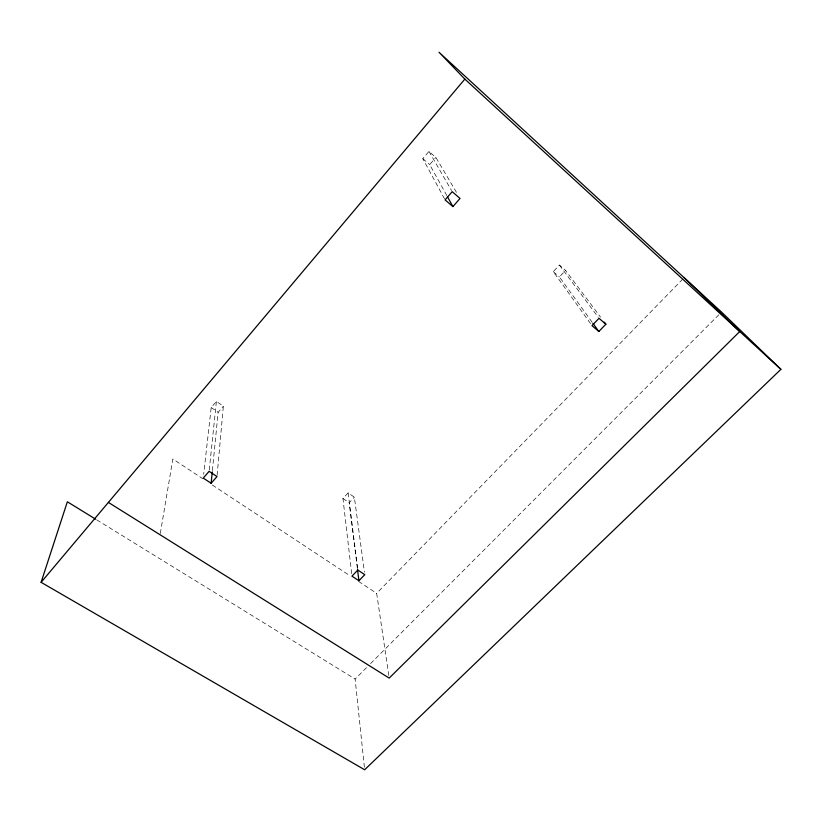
<?xml version="1.0" encoding="UTF-8"?>
<svg xmlns="http://www.w3.org/2000/svg" width="822" height="822" viewBox="0 0 822 822"><rect width="100%" height="100%" fill="white"/><g stroke="black" fill="none" stroke-linecap="round" stroke-linejoin="round"><path stroke-width="0.62" stroke-dasharray="4.11 3.08" d="M217.121 475.291L223.337 406.232L216.392 401.413L211.203 407.527L203.671 474.304M212.384 470.605L218.138 412.315L223.337 406.232M209.25 470.061L216.392 401.413M160.29 533.488L172.856 459.005L202.736 478.692M444.476 198.77L422.806 158.646L428.961 151.402L435.865 157.423L456.857 193.047M446.808 195.554L429.711 164.626L435.865 157.423M351.662 573.612L342.949 498.471L348.138 492.881L354.354 497.197L364.444 572.133M590.515 323.57L553.309 271.64L559.402 265.074L565.526 270.407L600.533 317.097M357.354 568.177L349.165 502.766L354.354 497.197M592.148 322.234L559.443 276.952L565.526 270.407M388.816 675.571L376.671 593.34L683.226 278.586M364.393 767.245L355.125 679.054L366.92 667.248M370.547 663.611L718.808 314.805M96.801 519.915L355.125 679.054M212.333 485.021L349.997 575.76M358.526 581.38L376.671 593.34M211.203 407.527L218.138 412.315M342.949 498.471L349.165 502.766M422.806 158.646L429.711 164.626M553.309 271.64L559.443 276.952M559.402 265.074L598.272 317.282M428.961 151.402L451.576 190.601M348.138 492.881L357.662 568.783"/><path stroke-width="1.23" d="M211.131 483.285L216.998 476.565L209.117 471.335L203.25 478.085L211.131 483.285L212.261 471.879M780.9 369.335L464.841 79.097L438.999 52.238L721.531 312.083L780.9 369.335L364.649 769.762L41.1 582.325L67.363 501.78L95.712 519.237M41.1 582.325L464.841 79.097M452.912 206.599L460.032 198.441L452.203 191.69L445.082 199.89L452.912 206.599L447.415 196.653M358.926 580.753L364.783 574.67L357.817 570.047L351.96 576.16L358.926 580.753L357.508 569.43M605.865 324.207L599.033 318.309L592.004 325.646L598.837 331.502L605.865 324.207L604.345 322.173M108.391 502.417L389.186 678.099L739.738 331.543L684.12 277.672M592.898 323.262L598.837 331.502"/></g></svg>
